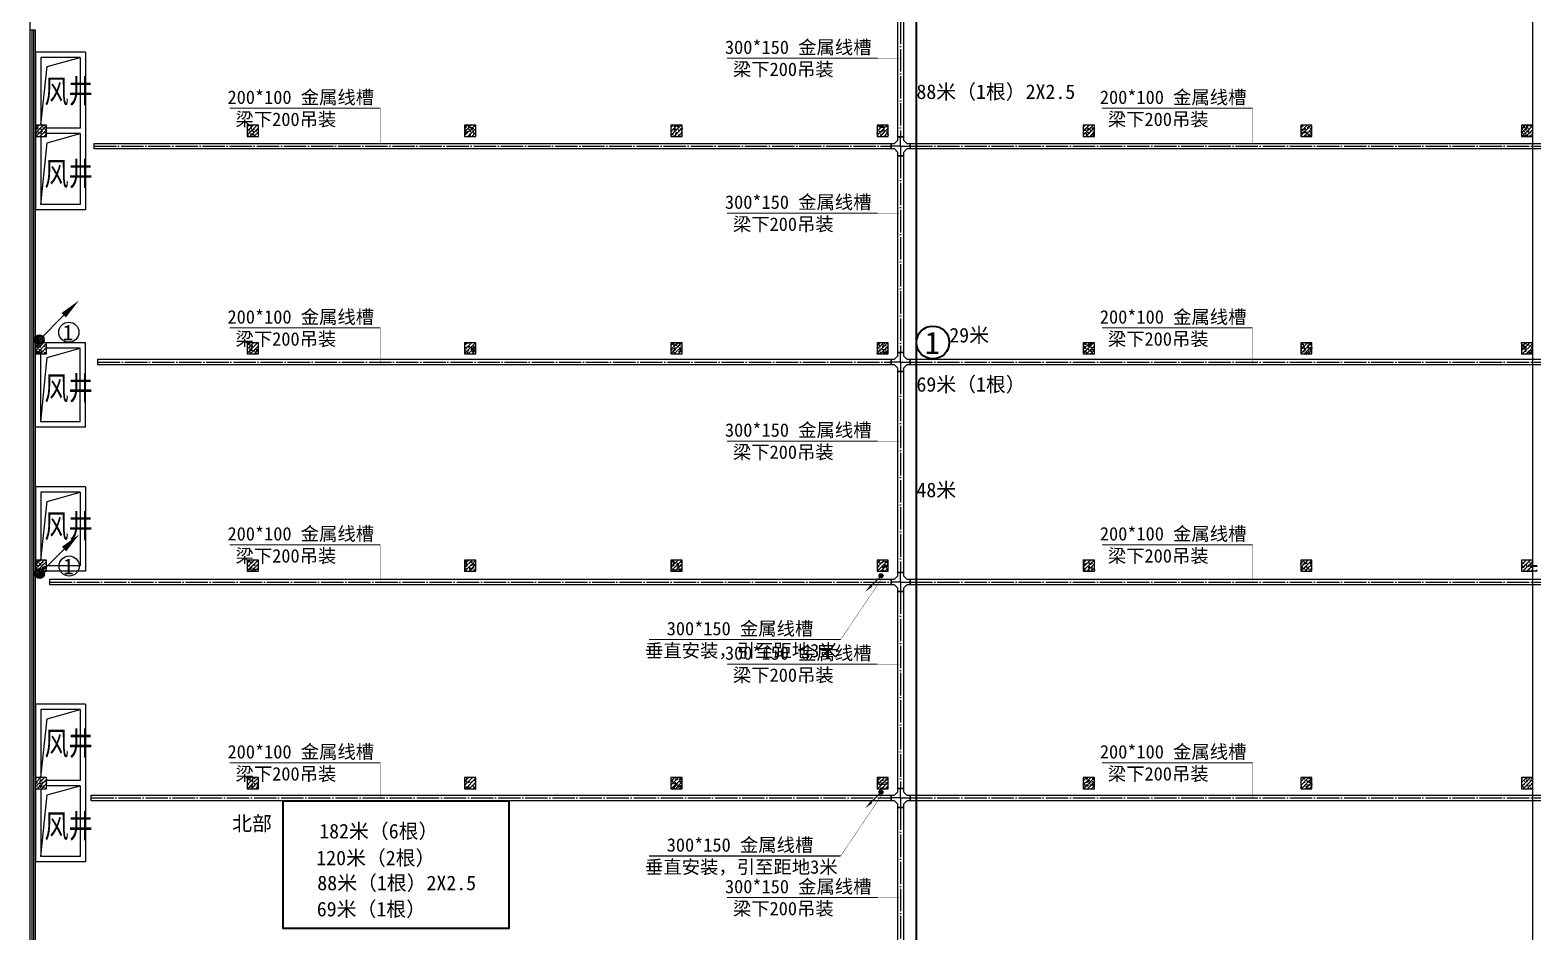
# Model space of a CAD drawing. Header units: millimetres. Extents: x -633009578 to 5705885, y -633235091 to 2571734.
# Drawn here: x 4060729 to 4127780, y 1937058 to 1977300 of the extents above; entities that cross this region are included whole.
import ezdxf

# ---------------------------------------------------------------- set-up
doc = ezdxf.new("R2010")
doc.units = ezdxf.units.MM
doc.header["$LTSCALE"] = 1000
doc.header["$MEASUREMENT"] = 0
doc.linetypes.add('DOTE', pattern=[2.4200000000000004, 2, -0.2, 0.02, -0.2])
doc.layers.get('0').update_dxf_attribs({"color": 9})
for name, color, linetype in [('000000000000电气', 7, 'Continuous'), ('3T_WOOD', 21, 'Continuous'), ('A-COLUM(柱)', 255, 'Continuous'), ('A-F-AREA(计算)', 5, 'Continuous'), ('A-FLOR(看线)', 8, 'Continuous'), ('A-HATH(填充)', 8, 'Continuous'), ('A-OTHER(其它)', 192, 'Continuous'), ('A-TEXT(房间)', 243, 'Continuous'), ('A-WALL(墙)', 255, 'Continuous'), ('A-WINDOW（窗）', 4, 'Continuous'), ('电-弱电平面-箭头', 3, 'Continuous'), ('电-桥架', 4, 'Continuous'), ('设备-箱柜', 3, 'Continuous')]:
    doc.layers.add(name, color=color, linetype=linetype)
doc.styles.add('_TCH', font='simhei.ttf', dxfattribs={"width": 0.75, "bigfont": 'hztxt.shx'})
doc.styles.add('ELEC-DIM', font='simhei.ttf')
doc.styles.add('IDQSTYLE', font='simhei.ttf', dxfattribs={"width": 0.707, "bigfont": 'hztxt.shx'})
doc.styles.add('宋', font='simhei.ttf', dxfattribs={"width": 0.8})
doc.styles.add('宋体', font='simhei.ttf')

# ---------------------------------------------------------------- blocks, each defined once
blk = doc.blocks.new('*X3')
at = {"color": 0, "linetype": 'Continuous'}
for p, q in [((192.587376364835, 446.7215535232801), (193.8713933576327, 448.0055705160779)), ((192.6509968705344, 446.3609099602676), (194.2320369206452, 447.9419500103785)), ((192.6864539319484, 447.2448951591055), (193.3480517218074, 447.9064929489645)), ((192.7889704286661, 446.0746194496875), (194.5183274312254, 447.8039764522467)), ((192.9823694457329, 445.8437543980423), (194.7491924828706, 447.61057743518)), ((193.2275231399996, 445.664644023597), (194.9283028573159, 447.3654237409133)), ((193.5311577474, 445.5440145622856), (195.0489323186273, 447.0617891335129)), ((193.9202347052458, 445.5088274514194), (195.0841194294935, 446.6727121756671)), ((194.6075199946775, 445.7718486721392), (194.8210982087737, 445.9854268862354))]:
    blk.add_line(p, q, dxfattribs=at)
blk = doc.blocks.new('HC001442')
at = {"color": 0, "linetype": 'Continuous'}
blk.add_line((2.614797267597169e-12, -0.0577611932696982), (-3.1054929004722, -3.232738715066034), dxfattribs=at)
blk.add_lwpolyline([(-3.1054929004722, -3.232738715066034, 0.8, 0, 0), (-5.057392361375946, -5.119309791709952, 0, 0, 0)], format="xyseb", dxfattribs=at)
blk.add_circle((0, 0), 0.625, dxfattribs=at)
at = {"color": 0, "linetype": 'Continuous', "xscale": 0.5, "yscale": 0.5, "zscale": 0.5}
blk.add_blockref('*X3', (-96.91845018383279, -223.3780232566237), dxfattribs=at)
at = {"color": 0, "style": 'IDQSTYLE', "width": 0.7}
blk.add_attdef('PSFHATT', (2.62500001, -5.119309791709952), '', height=2.5, dxfattribs=at)
blk = doc.blocks.new('*X130')
at = {"color": 0, "linetype": 'Continuous'}
for p, q in [((192.587376364835, 446.7215535232801), (193.8713933576327, 448.0055705160779)), ((192.6509968705344, 446.3609099602676), (194.2320369206452, 447.9419500103785)), ((192.6864539319484, 447.2448951591055), (193.3480517218074, 447.9064929489645)), ((192.7889704286661, 446.0746194496875), (194.5183274312254, 447.8039764522467)), ((192.9823694457329, 445.8437543980423), (194.7491924828706, 447.61057743518)), ((193.2275231399996, 445.664644023597), (194.9283028573159, 447.3654237409133)), ((193.5311577474, 445.5440145622856), (195.0489323186273, 447.0617891335129)), ((193.9202347052458, 445.5088274514194), (195.0841194294935, 446.6727121756671)), ((194.6075199946775, 445.7718486721392), (194.8210982087737, 445.9854268862354))]:
    blk.add_line(p, q, dxfattribs=at)
blk = doc.blocks.new('HC001441')
at = {"color": 0, "linetype": 'Continuous'}
blk.add_line((0, -0.05776119327242668), (3.105492900474815, 3.117216328523909), dxfattribs=at)
blk.add_lwpolyline([(3.105492900474815, 3.117216328523909, 0.8, 0, 0), (5.057392361378561, 5.003787405167827, 0, 0, 0)], format="xyseb", dxfattribs=at)
blk.add_circle((0, 0), 0.625, dxfattribs=at)
at = {"color": 0, "linetype": 'Continuous', "xscale": 0.5, "yscale": 0.5, "zscale": 0.5}
blk.add_blockref('*X130', (-96.91845018383279, -223.3780232566237), dxfattribs=at)
at = {"color": 0, "style": 'IDQSTYLE', "width": 0.7}
blk.add_attdef('PSFHATT', (7.057392361378561, -0.62500001), '', height=2.5, dxfattribs=at)
blk = doc.blocks.new('G$CF6649E20')
at = {"layer": '电-弱电平面-箭头', "color": 4}
blk.add_circle((1316.889421409462, 332.4712073528208), 448.9330526033001, dxfattribs=at)
at = {"layer": '电-弱电平面-箭头', "color": 4, "xscale": 350, "yscale": 350, "zscale": 350}
blk.add_blockref('HC001441', (0, 0), dxfattribs=at)
at = {"layer": '电-弱电平面-箭头', "color": 4, "style": '宋'}
blk.add_text('1', height=700, dxfattribs=at).set_placement((1046.360447603278, -30.60809063538909))
blk = doc.blocks.new('_FZH')
h = blk.add_hatch()
h.set_pattern_fill('钢筋混凝土', color=256, scale=0.1, style=0)
h.set_pattern_definition([(45, (0, 0), (-0.1767766952966369, 0.1767766952966369), []), (50, (0, 0), (0.7172601826007535, -0.06275213498259512), [0.07500000000000001, -0.8250000000000001]), (355, (0, 0), (-0.138751333613, 0.7521921337000119), [0.06, -0.66]), (100.4514, (0.05977168000000001, -0.00522934), (0.5785093817140216, 0.6894395420609536), [0.06374019, -0.701142112]), (46.1842, (0, 0.2), (1.067241048625645, -0.1655190143290181), [0.1125, -1.2375]), (96.6356, (0.088936745, 0.186206693), (0.9346627055487033, 0.9741178709004418), [0.095610288, -1.051713]), (351.1842, (0, 0.2), (0.9346619451336272, 0.9741186009253247), [0.09000000000000001, -0.9900000000000001]), (21, (0.1, 0.15), (0.5969070521184617, -0.4026188906653388), [0.07500000000000001, -0.8250000000000001]), (326, (0.1, 0.15), (0.2433153319215824, 0.7251500450468529), [0.06, -0.66]), (71.4514, (0.149742233, 0.116448394), (0.84022262858149, 0.3225304967099524), [0.06374019, -0.701142112]), (37.50000000000001, (0, 0), (0.01215985531729062, 0.3328938538313115), [0, -0.652, 0, -0.67, 0, -0.6625000000000001]), (7.499999999999999, (0, 0), (0.2630695374421486, 0.3944117118823603), [0, -0.382, 0, -0.637, 0, -0.2525]), (-32.5, (-0.223, 0), (0.533822436172409, -0.02255487173437976), [0, -0.25, 0, -0.78, 0, -1.035]), (-42.5, (-0.323, 0), (0.5831861693423862, 0.1001049823323177), [0, -0.325, 0, -0.518, 0, -0.735])])
h.paths.add_polyline_path([(-0.5, -0.5), (0.5, -0.5), (0.5, 0.5), (-0.5, 0.5)])
blk.add_lwpolyline([(-0.5, -0.5), (0.5, -0.5), (0.5, 0.5), (-0.5, 0.5)], close=True)
blk = doc.blocks.new('$TCHSYS$WIN2D')
for p, q in [((-0.5, 0.5), (0.5, 0.5)), ((-0.5, 0.5), (-0.4999999999999999, -0.5)), ((0.5, 0.5), (0.4999999999999998, -0.5)), ((0.5, 0.1666666666666666), (-0.5, 0.1666666666666666)), ((0.5, -0.1666666666666667), (-0.5, -0.1666666666666667)), ((-0.4999999999999999, -0.5), (0.5, -0.5))]:
    blk.add_line(p, q)

msp = doc.modelspace()

# ---------------------------------------------------------------- hatches: boundary and pattern name
at = {"layer": 'A-HATH(填充)'}
h = msp.add_hatch(dxfattribs=at)
h.set_pattern_fill('空心砖', color=256, scale=100, style=0)
h.set_pattern_definition([(0, (1628470.737756166, 677977.5160347573), (0, 350), []), (37.875, (1628870.737756166, 677977.5160347573), (-169.61527734408, 218.0766567528281), []), (90, (1628870.737756166, 677977.5160347573), (-450, 2.755455298081545e-14), [])])
h.paths.add_polyline_path([(4127769.256591875, 1953389.596922379), (4127769.256591875, 1953149.596922404), (4127969.256591875, 1953149.596922424), (4127969.256591875, 1953389.596922379)])

# ---------------------------------------------------------------- linework, layer by layer
at = {"layer": '000000000000电气', "color": 2, "lineweight": 35}
for p, q in [((4100275.940698322, 1963072.266514525), (4100275.940698322, 1981063.995116919)), ((4100275.940698322, 1934034.596922801), (4100275.940698322, 1963072.266514525))]:
    msp.add_line(p, q, dxfattribs=at)
msp.add_lwpolyline([(4072016.489855377, 1942911.84840669), (4082088.886910752, 1942911.84840669), (4082088.886910752, 1937217.025173915), (4072016.489855377, 1937217.025173915)], close=True, dxfattribs=at)
msp.add_circle((4101009.33771552, 1963361.146699092), 732.6861142143607, dxfattribs=at)
at = {"layer": '3T_WOOD'}
msp.add_lwpolyline([(4063209.256591897, 1963349.596922462), (4060969.256591875, 1963349.596922424)], dxfattribs=at)
at = {"layer": 'A-F-AREA(计算)'}
msp.add_lwpolyline([(4060729.234130392, 1991839.59697076), (4195009.234130392, 1991839.59697076), (4195009.234130392, 1855759.59697076), (4060729.234130392, 1855759.59697076)], close=True, dxfattribs=at)
at = {"layer": 'A-FLOR(看线)'}
msp.add_lwpolyline([(4127769.256591875, 1923899.596922424), (4127769.256591875, 1991599.596922424)], dxfattribs=at)
at = {"layer": 'A-OTHER(其它)'}
for points in [[(4061209.256591815, 1973049.596922453), (4061495.186892112, 1975669.748718478), (4062969.2565919, 1976079.596922431)], [(4061209.256591824, 1969519.596922328), (4061495.186891655, 1972269.748718509), (4062969.256591443, 1972679.596922462)], [(4061209.256591815, 1959819.596922151), (4061495.186892112, 1962689.748718467), (4062969.2565919, 1963099.59692242)], [(4061209.256591815, 1953649.596922453), (4061495.186892112, 1956269.748718478), (4062969.2565919, 1956679.596922431)], [(4061209.256591815, 1943949.596922453), (4061495.186892112, 1946569.748718478), (4062969.2565919, 1946979.596922431)], [(4061209.256591824, 1940419.596922328), (4061495.186891655, 1943169.748718509), (4062969.256591443, 1943579.596922462)]]:
    msp.add_lwpolyline(points, dxfattribs=at)
at = {"layer": 'A-WALL(墙)'}
for p, q in [((4060969.256591855, 1976319.59692237), (4060969.25659186, 1973049.596922453)), ((4063209.256591887, 1976319.59692237), (4060969.256591855, 1976319.59692237)), ((4061209.256591857, 1976079.596922373), (4061209.256591866, 1973049.596922453)), ((4062969.256591742, 1976079.596922373), (4061209.256591857, 1976079.596922373)), ((4062969.256591742, 1976079.596922373), (4062969.256591742, 1972919.59692259)), ((4063209.256591887, 1976319.59692237), (4063209.256591875, 1972799.596922446)), ((4062969.256591742, 1972919.59692259), (4061469.256592103, 1972919.596922586)), ((4062969.256591884, 1972679.596922348), (4061469.256592103, 1972679.596922501)), ((4062969.256591884, 1972679.596922348), (4062969.256591885, 1969519.596922572)), ((4063209.256591875, 1972799.596922446), (4063209.256591883, 1969279.596922575)), ((4060969.256591895, 1972549.596922453), (4060969.256591846, 1969279.596922575)), ((4061209.256591848, 1972549.596922453), (4061209.256591846, 1969519.596922572)), ((4062969.256591885, 1969519.596922572), (4061209.256591846, 1969519.596922572)), ((4063209.256591883, 1969279.596922575), (4060969.256591846, 1969279.596922575)), ((4063209.256591788, 1963349.596922462), (4061469.256592103, 1963349.596922483)), ((4063209.256591788, 1959579.596922344), (4063209.256591788, 1963349.596922462)), ((4060969.256591777, 1959579.596922344), (4060969.256591804, 1962849.596922453)), ((4061209.256591924, 1959819.596922341), (4061209.256591841, 1962849.596922453)), ((4062969.25659179, 1963109.596922462), (4061469.256592103, 1963109.596922372)), ((4062969.25659179, 1959819.596922341), (4062969.25659179, 1963109.596922462)), ((4063209.256591788, 1959579.596922344), (4060969.256591777, 1959579.596922344)), ((4062969.25659179, 1959819.596922341), (4061209.256591924, 1959819.596922341)), ((4060969.256591857, 1956919.596922379), (4060969.256591866, 1953649.596922453)), ((4063209.256591864, 1956919.596922379), (4060969.256591857, 1956919.596922379)), ((4061209.25659186, 1956679.596922382), (4061209.25659192, 1953649.596922453)), ((4062969.256591868, 1956679.596922382), (4061209.25659186, 1956679.596922382)), ((4062969.256591868, 1956679.596922382), (4062969.256591868, 1953389.596922586)), ((4063209.256591864, 1956919.596922379), (4063209.256591865, 1953149.596922356)), ((4062969.256591868, 1953389.596922586), (4061469.256592103, 1953389.596922351)), ((4127969.256591126, 1953389.596922581), (4127769.256592103, 1953389.596923105)), ((4063209.256591865, 1953149.596922356), (4061469.256592103, 1953149.596922247)), ((4127969.256591126, 1953149.596922581), (4127769.256592103, 1953149.596922914)), ((4060969.256591858, 1947219.596922261), (4060969.25659192, 1943949.596922452)), ((4063209.256591891, 1947219.596922261), (4060969.256591858, 1947219.596922261)), ((4063209.256591891, 1947219.596922261), (4063209.256591875, 1943699.596922446)), ((4061209.256591861, 1946979.596922264), (4061209.256591814, 1943949.596922453)), ((4062969.256591746, 1946979.596922264), (4061209.256591861, 1946979.596922264)), ((4062969.256591746, 1946979.596922264), (4062969.256591746, 1943819.596922372)), ((4062969.256591746, 1943819.596922372), (4061469.256592103, 1943819.596922297)), ((4060969.25659189, 1943449.596922453), (4060969.25659185, 1940179.596922452)), ((4061209.256591814, 1943449.596922453), (4061209.25659185, 1940419.596922449)), ((4062969.256591884, 1943579.596922375), (4061469.256592103, 1943579.596922366)), ((4062969.256591884, 1943579.596922375), (4062969.256591885, 1940419.596922449)), ((4063209.256591875, 1943699.596922446), (4063209.256591883, 1940179.596922452)), ((4063209.256591883, 1940179.596922452), (4060969.25659185, 1940179.596922452)), ((4062969.256591885, 1940419.596922449), (4061209.25659185, 1940419.596922449))]:
    msp.add_line(p, q, dxfattribs=at)
at = {"layer": '电-桥架', "color": 5, "linetype": 'DOTE', "ltscale": 0.5}
for p, q in [((4099567.836767377, 1981293.535272728), (4099567.836783262, 1972542.550530401)), ((4063582.296564964, 1972117.550530401), (4099142.836784034, 1972117.550530401)), ((4099567.836784034, 1972117.550530401), (4099142.836784034, 1972117.550530401)), ((4099567.836784034, 1972117.550530401), (4099567.836783262, 1972542.550530401)), ((4099567.836784034, 1972117.550530401), (4099567.836784806, 1971692.550530401)), ((4099567.836784034, 1972117.550530401), (4099992.836784034, 1972117.550530401)), ((4099992.836784034, 1972117.550530401), (4166563.323991733, 1972117.550530401)), ((4099567.836784806, 1971692.550530401), (4099567.836800749, 1962909.56795192)), ((4099567.836801521, 1962484.56795192), (4099567.836800749, 1962909.56795192)), ((4063751.604690035, 1962484.56795192), (4099142.836801521, 1962484.56795192)), ((4099567.836801521, 1962484.56795192), (4099142.836801521, 1962484.56795192)), ((4099567.836801521, 1962484.56795192), (4099567.836802293, 1962059.56795192)), ((4099567.836801521, 1962484.56795192), (4099992.836801521, 1962484.56795192)), ((4099567.836802293, 1962059.56795192), (4099567.836818566, 1953094.830985169)), ((4099992.836801521, 1962484.56795192), (4166563.324009416, 1962484.56795192)), ((4061613.271414274, 1952669.830985169), (4099142.836819338, 1952669.830985169)), ((4099567.836819338, 1952669.830985169), (4099142.836819338, 1952669.830985169)), ((4099567.836819338, 1952669.830985169), (4099567.836818566, 1953094.830985169)), ((4099567.836819338, 1952669.830985169), (4099567.836820109, 1952244.830985169)), ((4099567.836819338, 1952669.830985169), (4099992.836819338, 1952669.830985169)), ((4099992.836819338, 1952669.830985169), (4166563.324027434, 1952669.830985169)), ((4099567.836820109, 1952244.830985169), (4099567.836836053, 1943461.84840669)), ((4099567.836836825, 1943036.84840669), (4099567.836836053, 1943461.84840669)), ((4063460.778280227, 1943036.84840669), (4099142.836836825, 1943036.84840669)), ((4099567.836836825, 1943036.84840669), (4099142.836836825, 1943036.84840669)), ((4099567.836836825, 1943036.84840669), (4099567.836837596, 1942611.84840669)), ((4099567.836836825, 1943036.84840669), (4099992.836836825, 1943036.84840669)), ((4099567.836837596, 1942611.84840669), (4099567.836853787, 1933692.550037008)), ((4099992.836836825, 1943036.84840669), (4166563.324045117, 1943036.84840669))]:
    msp.add_line(p, q, dxfattribs=at)
at = {"layer": '电-桥架', "ltscale": 0.5}
for points in [[(4099442.836783262, 1972542.550530174), (4099442.836767377, 1981293.5352725), (4099692.836767377, 1981293.535272955), (4099692.836783262, 1972542.550530629)], [(4099142.836784035, 1971992.550530401), (4063582.296564965, 1971992.550530401), (4063582.296564964, 1972242.550530401), (4099142.836784034, 1972242.550530401)], [(4099992.836784035, 1971992.550530401), (4099842.836784035, 1971992.550530401), (4099692.836784534, 1971842.550530629), (4099692.836784806, 1971692.550530629), (4099442.836784806, 1971692.550530174), (4099442.836784534, 1971842.550530174), (4099292.836784035, 1971992.550530401), (4099142.836784035, 1971992.550530401), (4099142.836784034, 1972242.550530401), (4099292.836784034, 1972242.550530401), (4099442.836783535, 1972392.550530174), (4099442.836783263, 1972542.550530174), (4099692.836783263, 1972542.550530629), (4099692.836783535, 1972392.550530629), (4099842.836784034, 1972242.550530401), (4099992.836784034, 1972242.550530401)], [(4166563.323991734, 1971992.550530401), (4099992.836784035, 1971992.550530401), (4099992.836784034, 1972242.550530401), (4166563.323991733, 1972242.550530401)], [(4099442.836800749, 1962909.567951693), (4099442.836784806, 1971692.550530174), (4099692.836784806, 1971692.550530629), (4099692.836800749, 1962909.567952147)], [(4099142.836801522, 1962359.56795192), (4063751.604690036, 1962359.56795192), (4063751.604690035, 1962609.56795192), (4099142.836801521, 1962609.56795192)], [(4099992.836801522, 1962359.56795192), (4099842.836801522, 1962359.56795192), (4099692.836802021, 1962209.567952148), (4099692.836802293, 1962059.567952148), (4099442.836802293, 1962059.567951693), (4099442.836802021, 1962209.567951693), (4099292.836801522, 1962359.56795192), (4099142.836801522, 1962359.56795192), (4099142.836801521, 1962609.56795192), (4099292.836801521, 1962609.56795192), (4099442.836801022, 1962759.567951693), (4099442.83680075, 1962909.567951693), (4099692.83680075, 1962909.567952148), (4099692.836801022, 1962759.567952148), (4099842.836801521, 1962609.56795192), (4099992.836801521, 1962609.56795192)], [(4166563.324009417, 1962359.56795192), (4099992.836801522, 1962359.56795192), (4099992.836801521, 1962609.56795192), (4166563.324009416, 1962609.56795192)], [(4099442.836818566, 1953094.830984941), (4099442.836802293, 1962059.567951693), (4099692.836802293, 1962059.567952147), (4099692.836818566, 1953094.830985396)], [(4099142.836819339, 1952544.830985169), (4061613.271414275, 1952544.830985169), (4061613.271414274, 1952794.830985169), (4099142.836819338, 1952794.830985169)], [(4099992.836819339, 1952544.830985169), (4099842.836819339, 1952544.830985169), (4099692.836819837, 1952394.830985397), (4099692.83682011, 1952244.830985397), (4099442.83682011, 1952244.830984941), (4099442.836819837, 1952394.830984941), (4099292.836819339, 1952544.830985169), (4099142.836819339, 1952544.830985169), (4099142.836819337, 1952794.830985169), (4099292.836819337, 1952794.830985169), (4099442.836818839, 1952944.830984942), (4099442.836818567, 1953094.830984942), (4099692.836818567, 1953094.830985397), (4099692.836818839, 1952944.830985397), (4099842.836819338, 1952794.830985169), (4099992.836819338, 1952794.830985169)], [(4166563.324027434, 1952544.830985169), (4099992.836819339, 1952544.830985169), (4099992.836819338, 1952794.830985169), (4166563.324027434, 1952794.830985169)], [(4099442.836836053, 1943461.848406463), (4099442.836820109, 1952244.830984941), (4099692.836820109, 1952244.830985396), (4099692.836836053, 1943461.848406918)], [(4099142.836836826, 1942911.84840669), (4063460.778280227, 1942911.84840669), (4063460.778280227, 1943161.84840669), (4099142.836836825, 1943161.84840669)], [(4099992.836836826, 1942911.84840669), (4099842.836836826, 1942911.84840669), (4099692.836837324, 1942761.848406918), (4099692.836837597, 1942611.848406918), (4099442.836837597, 1942611.848406463), (4099442.836837324, 1942761.848406463), (4099292.836836826, 1942911.84840669), (4099142.836836826, 1942911.84840669), (4099142.836836824, 1943161.84840669), (4099292.836836824, 1943161.84840669), (4099442.836836326, 1943311.848406463), (4099442.836836054, 1943461.848406463), (4099692.836836054, 1943461.848406918), (4099692.836836326, 1943311.848406918), (4099842.836836825, 1943161.84840669), (4099992.836836825, 1943161.84840669)], [(4166563.324045118, 1942911.84840669), (4099992.836836826, 1942911.84840669), (4099992.836836825, 1943161.84840669), (4166563.324045117, 1943161.84840669)], [(4099442.836853787, 1933692.55003678), (4099442.836837596, 1942611.848406463), (4099692.836837596, 1942611.848406918), (4099692.836853787, 1933692.550037235)]]:
    msp.add_lwpolyline(points, close=True, dxfattribs=at)
at = {"layer": '设备-箱柜', "color": 6}
for points in [[(4099517.833560777, 1976038.518753166, 15, 15, 0), (4098544.079345557, 1976038.518753166, 15, 15, 0), (4098544.079345557, 1976038.518753166, 45, 45, 0), (4091819.149655133, 1976038.518753166, 45, 45, 0)], [(4076352.517121791, 1972217.598804862, 15, 15, 0), (4076352.517121791, 1973807.885703664, 15, 15, 0), (4076352.517121791, 1973807.885703664, 45, 45, 0), (4069627.587431367, 1973807.885703664, 45, 45, 0)], [(4115272.008095101, 1972217.598804862, 15, 15, 0), (4115272.008095101, 1973807.885703664, 15, 15, 0), (4115272.008095101, 1973807.885703664, 45, 45, 0), (4108547.078404677, 1973807.885703664, 45, 45, 0)], [(4099517.833560777, 1969127.63078214, 15, 15, 0), (4098544.079345557, 1969127.63078214, 15, 15, 0), (4098544.079345557, 1969127.63078214, 45, 45, 0), (4091819.149655133, 1969127.63078214, 45, 45, 0)], [(4076352.517121791, 1962415.946902985, 15, 15, 0), (4076352.517121791, 1964006.233801788, 15, 15, 0), (4076352.517121791, 1964006.233801788, 45, 45, 0), (4069627.587431367, 1964006.233801788, 45, 45, 0)], [(4115272.008095101, 1962415.946902985, 15, 15, 0), (4115272.008095101, 1964006.233801788, 15, 15, 0), (4115272.008095101, 1964006.233801788, 45, 45, 0), (4108547.078404677, 1964006.233801788, 45, 45, 0)], [(4099517.833560777, 1958958.355503562, 15, 15, 0), (4098544.079345557, 1958958.355503562, 15, 15, 0), (4098544.079345557, 1958958.355503562, 45, 45, 0), (4091819.149655133, 1958958.355503562, 45, 45, 0)], [(4076352.517121791, 1952739.313319307, 15, 15, 0), (4076352.517121791, 1954329.600218109, 15, 15, 0), (4076352.517121791, 1954329.600218109, 45, 45, 0), (4069627.587431367, 1954329.600218109, 45, 45, 0)], [(4115272.008095101, 1952739.313319307, 15, 15, 0), (4115272.008095101, 1954329.600218109, 15, 15, 0), (4115272.008095101, 1954329.600218109, 45, 45, 0), (4108547.078404677, 1954329.600218109, 45, 45, 0)], [(4098828.658617494, 1952973.474403227, 15, 15, 0), (4096892.777836392, 1950100.090295657, 15, 15, 0), (4096892.777836392, 1950100.090295657, 45, 45, 0), (4088337.587691971, 1950100.090295657, 45, 45, 0)], [(4099517.833560777, 1949008.431636579, 15, 15, 0), (4098544.079345557, 1949008.431636579, 15, 15, 0), (4098544.079345557, 1949008.431636579, 45, 45, 0), (4091819.149655133, 1949008.431636579, 45, 45, 0)], [(4076352.517121791, 1943013.055973654, 15, 15, 0), (4076352.517121791, 1944603.342872457, 15, 15, 0), (4076352.517121791, 1944603.342872457, 45, 45, 0), (4069627.587431367, 1944603.342872457, 45, 45, 0)], [(4115272.008095101, 1943013.055973654, 15, 15, 0), (4115272.008095101, 1944603.342872457, 15, 15, 0), (4115272.008095101, 1944603.342872457, 45, 45, 0), (4108547.078404677, 1944603.342872457, 45, 45, 0)], [(4098828.658635017, 1943320.238303372, 15, 15, 0), (4096892.777853915, 1940446.854195803, 15, 15, 0), (4096892.777853915, 1940446.854195803, 45, 45, 0), (4088337.587709495, 1940446.854195803, 45, 45, 0)], [(4099517.833560777, 1938589.83890657, 15, 15, 0), (4098544.079345557, 1938589.83890657, 15, 15, 0), (4098544.079345557, 1938589.83890657, 45, 45, 0), (4091819.149655133, 1938589.83890657, 45, 45, 0)]]:
    msp.add_lwpolyline(points, format="xyseb", dxfattribs=at)

# ---------------------------------------------------------------- block references
for p in [(4061142.574103334, 1963482.997073693), (4061157.933707275, 1953051.612897139)]:
    msp.add_blockref('G$CF6649E20', p)
at = {"layer": 'A-COLUM(柱)', "xscale": 500, "yscale": 500, "zscale": 500}
for p in [(4061219.256591875, 1972799.596922424), (4070669.256591875, 1972799.596922424), (4080369.256591875, 1972799.596922424), (4089569.256591875, 1972799.596922424), (4098769.256591875, 1972799.596922424), (4107969.256591875, 1972799.596922424), (4117669.256591875, 1972799.596922424), (4127519.256591875, 1972799.596922424), (4061219.256591875, 1963099.596922424), (4070669.256591875, 1963099.596922424), (4080369.256591875, 1963099.596922424), (4089569.256591875, 1963099.596922424), (4098769.256591875, 1963099.596922424), (4107969.256591875, 1963099.596922424), (4117669.256591875, 1963099.596922424), (4127519.256591875, 1963099.596922424), (4061219.256591891, 1953399.596922424), (4070669.256591891, 1953399.596922424), (4080369.256591875, 1953399.596922424), (4089569.256591875, 1953399.596922424), (4098769.256591875, 1953399.596922424), (4107969.256591875, 1953399.596922424), (4117669.256591875, 1953399.596922424), (4127519.256591875, 1953399.596922424), (4061219.256591891, 1943699.596922424), (4070669.256591891, 1943699.596922424), (4080369.256591875, 1943699.596922424), (4089569.256591875, 1943699.596922424), (4098769.256591875, 1943699.596922424), (4107969.256591875, 1943699.596922424), (4117669.256591875, 1943699.596922424), (4127519.256591875, 1943699.596922424)]:
    msp.add_blockref('_FZH', p, dxfattribs=at)
at = {"layer": 'A-WINDOW（窗）', "extrusion": (0, 0, -1), "xscale": 52000, "yscale": 240, "zscale": 52000, "rotation": 90.00000000000001}
msp.add_blockref('$TCHSYS$WIN2D', (-4060849.256591875, 1951299.596922467), dxfattribs=at)
at = {"layer": '电-弱电平面-箭头', "color": 4, "xscale": 140, "yscale": 140, "zscale": 140}
for p in [(4098696.473451637, 1952950.098748226), (4098696.473469161, 1943296.862648372)]:
    msp.add_blockref('HC001442', p, dxfattribs=at)

# ---------------------------------------------------------------- texts
at = {"layer": '000000000000电气', "color": 2, "lineweight": 35, "style": '宋体'}
for s, height, p in [('88米（1根）2X2.5', 650, (4100275.940698322, 1974223.426778993)), ('1', 1000, (4100643.312251066, 1962842.61062445)), ('69米（1根）', 650, (4100275.940698322, 1961165.607532635)), ('北部', 650, (4069747.931960022, 1941572.656332996)), ('182米（6根）', 650, (4073632.441980351, 1941231.893013259)), ('120米（2根）', 650, (4073499.958198498, 1940036.816713155)), ('88米（1根）2X2.5', 650, (4073545.32935627, 1938920.686228659)), ('69米（1根）', 650, (4073522.03450729, 1937754.090052574))]:
    msp.add_text(s, height=height, dxfattribs=at).set_placement(p)
at = {"layer": '000000000000电气', "color": 0, "lineweight": 35, "style": '宋体'}
for s, p in [('29米', (4101742.023829734, 1963361.146699092)), ('48米', (4100275.940698322, 1956457.189564683))]:
    msp.add_text(s, height=650, dxfattribs=at).set_placement(p)
at = {"layer": 'A-TEXT(房间)', "style": '_TCH', "width": 0.75}
for p in [(4061374.280376602, 1974048.142630661), (4061374.280376602, 1970361.655859838), (4061374.280376602, 1960801.051214125), (4061374.280376602, 1954648.142630661), (4061374.280376602, 1944948.142630661), (4061374.280376602, 1941261.655859838)]:
    msp.add_text('风井', height=1050, dxfattribs=at).set_placement(p)
at = {"layer": '设备-箱柜', "color": 6, "style": 'ELEC-DIM'}
for s, p in [('300*150 金属线槽', (4091731.247401761, 1976233.222658053)), ('梁下200吊装', (4092085.86212943, 1975248.894471433)), ('200*100 金属线槽', (4069539.685177995, 1974002.589608552)), ('200*100 金属线槽', (4108459.176151305, 1974002.589608552)), ('梁下200吊装', (4069894.299905663, 1973018.261421932)), ('梁下200吊装', (4108813.790878974, 1973018.261421932)), ('300*150 金属线槽', (4091731.247401761, 1969322.334687027)), ('梁下200吊装', (4092085.86212943, 1968338.006500407)), ('200*100 金属线槽', (4069539.685177995, 1964200.937706676)), ('200*100 金属线槽', (4108459.176151305, 1964200.937706676)), ('梁下200吊装', (4069894.299905663, 1963216.609520056)), ('梁下200吊装', (4108813.790878974, 1963216.609520056)), ('300*150 金属线槽', (4091731.247401761, 1959153.059408449)), ('梁下200吊装', (4092085.86212943, 1958168.731221829)), ('200*100 金属线槽', (4069539.685177995, 1954524.304122997)), ('200*100 金属线槽', (4108459.176151305, 1954524.304122997)), ('梁下200吊装', (4069894.299905663, 1953539.975936377)), ('梁下200吊装', (4108813.790878974, 1953539.975936377)), ('300*150 金属线槽', (4089133.683613747, 1950294.794200545)), ('垂直安装，引至距地3米', (4088166.451004256, 1949310.466013925)), ('300*150 金属线槽', (4091731.247401761, 1949203.135541467)), ('梁下200吊装', (4092085.86212943, 1948218.807354847)), ('200*100 金属线槽', (4069539.685177995, 1944798.046777345)), ('200*100 金属线槽', (4108459.176151305, 1944798.046777345)), ('梁下200吊装', (4069894.299905663, 1943813.718590725)), ('梁下200吊装', (4108813.790878974, 1943813.718590725)), ('300*150 金属线槽', (4089133.683631271, 1940641.558100691)), ('垂直安装，引至距地3米', (4088166.45102178, 1939657.229914071)), ('300*150 金属线槽', (4091731.247401761, 1938784.542811457)), ('梁下200吊装', (4092085.86212943, 1937800.214624837))]:
    msp.add_text(s, height=600, dxfattribs=at).set_placement(p)

doc.saveas('drawing.dxf')
